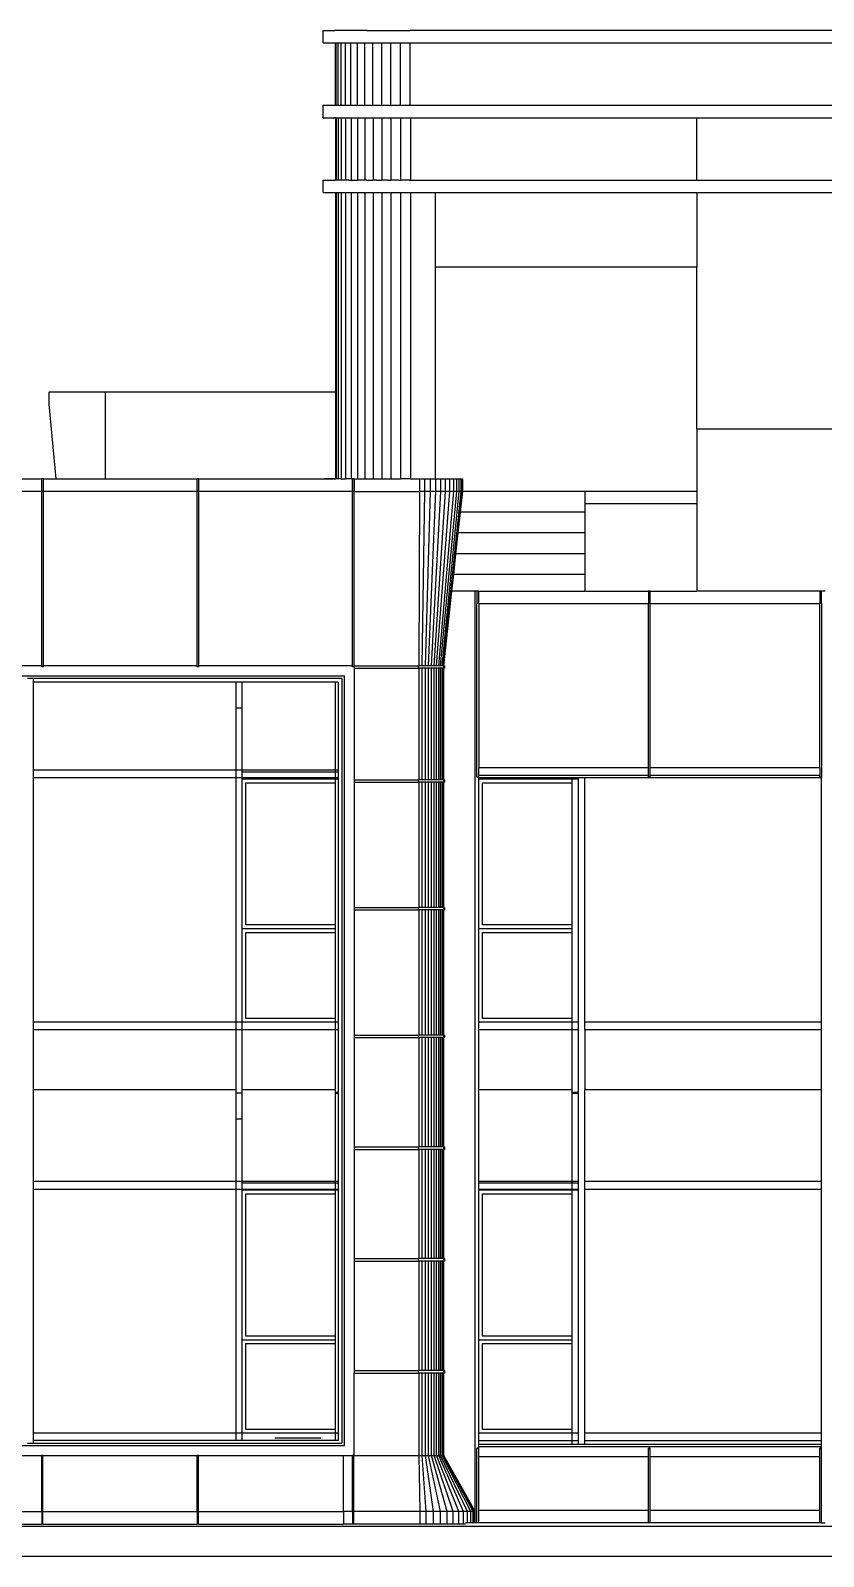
# Model space of a CAD drawing. Extents: x -311 to 61613, y 0 to 58400.
# Drawn here: x 10800 to 17167, y 46150 to 58400 of the extents above; entities that cross this region are included whole.
import ezdxf

# ---------------------------------------------------------------- set-up
doc = ezdxf.new("R2010")
doc.units = 0
doc.header["$LTSCALE"] = 1000
doc.header["$MEASUREMENT"] = 0
doc.layers.add('AD-AREA-OUTL', color=31, linetype='Continuous')

msp = doc.modelspace()

# ---------------------------------------------------------------- linework, layer by layer
at = {"layer": 'AD-AREA-OUTL', "color": 252}
for p, q in [((13150, 58400), (13155, 58400)), ((13150, 58300), (13150, 58400)), ((13155, 58400), (13173, 58400)), ((13173, 58400), (13203, 58400)), ((13203, 58400), (13243, 58400)), ((13294, 58400), (13243, 58400)), ((13355, 58400), (13294, 58400)), ((13424, 58400), (13355, 58400)), ((13500, 58400), (13424, 58400)), ((13500, 58400), (13582, 58400)), ((13582, 58400), (13669, 58400)), ((13669, 58400), (13758, 58400)), ((13758, 58400), (13846, 58400)), ((17600, 58400), (13846, 58400)), ((13150, 58300), (13155, 58300)), ((13155, 58300), (13173, 58300)), ((13173, 58300), (13203, 58300)), ((13203, 58300), (13243, 58300)), ((13243, 58300), (13246, 58300)), ((13246, 58300), (13250, 58300)), ((13246, 58300), (13246, 57800)), ((13250, 58300), (13251, 58300)), ((13250, 58300), (13250, 57800)), ((13251, 58300), (13267, 58300)), ((13251, 58300), (13251, 57800)), ((13267, 58300), (13292, 58300)), ((13267, 58300), (13267, 57800)), ((13292, 58300), (13294, 58300)), ((13292, 58300), (13292, 57800)), ((13294, 58300), (13327, 58300)), ((13327, 58300), (13355, 58300)), ((13327, 58300), (13327, 57800)), ((13355, 58300), (13370, 58300)), ((13370, 58300), (13422, 58300)), ((13370, 58300), (13370, 57800)), ((13422, 58300), (13424, 58300)), ((13422, 58300), (13422, 57800)), ((13424, 58300), (13481, 58300)), ((13481, 58300), (13500, 58300)), ((13481, 58300), (13481, 57800)), ((13500, 58300), (13546, 58300)), ((13546, 58300), (13582, 58300)), ((13546, 58300), (13546, 57800)), ((13582, 58300), (13617, 58300)), ((13617, 58300), (13669, 58300)), ((13617, 58300), (13617, 57800)), ((13669, 58300), (13691, 58300)), ((13691, 58300), (13758, 58300)), ((13691, 58300), (13691, 57800)), ((13758, 58300), (13768, 58300)), ((13768, 58300), (13846, 58300)), ((13768, 58300), (13768, 57800)), ((13846, 58300), (13846, 58300)), ((13846, 58300), (13846, 57800)), ((13846, 58300), (17600, 58300)), ((13150, 57800), (13155, 57800)), ((13150, 57700), (13150, 57800)), ((13150, 57700), (13155, 57700)), ((13155, 57800), (13173, 57800)), ((13155, 57700), (13173, 57700)), ((13173, 57800), (13203, 57800)), ((13173, 57700), (13203, 57700)), ((13203, 57800), (13243, 57800)), ((13203, 57700), (13243, 57700)), ((13243, 57800), (13246, 57800)), ((13250, 57700), (13243, 57700)), ((13246, 57800), (13250, 57800)), ((13251, 57800), (13250, 57800)), ((13250, 57700), (13255, 57700)), ((13250, 57700), (13250, 57200)), ((13251, 57800), (13267, 57800)), ((13255, 57700), (13270, 57700)), ((13255, 57700), (13255, 57200)), ((13267, 57800), (13292, 57800)), ((13270, 57700), (13294, 57700)), ((13270, 57700), (13270, 57200)), ((13292, 57800), (13294, 57800)), ((13294, 57800), (13327, 57800)), ((13294, 57700), (13295, 57700)), ((13295, 57700), (13330, 57700)), ((13295, 57700), (13295, 57200)), ((13327, 57800), (13355, 57800)), ((13330, 57700), (13355, 57700)), ((13330, 57700), (13330, 57200)), ((13355, 57800), (13370, 57800)), ((13355, 57700), (13374, 57700)), ((13370, 57800), (13422, 57800)), ((13374, 57700), (13424, 57700)), ((13374, 57700), (13374, 57200)), ((13422, 57800), (13424, 57800)), ((13424, 57800), (13481, 57800)), ((13424, 57700), (13426, 57700)), ((13426, 57700), (13485, 57700)), ((13426, 57700), (13426, 57200)), ((13481, 57800), (13500, 57800)), ((13485, 57700), (13500, 57700)), ((13485, 57700), (13485, 57200)), ((13500, 57800), (13546, 57800)), ((13500, 57700), (13550, 57700)), ((13546, 57800), (13582, 57800)), ((13550, 57700), (13582, 57700)), ((13550, 57700), (13550, 57200)), ((13582, 57800), (13617, 57800)), ((13582, 57700), (13620, 57700)), ((13617, 57800), (13669, 57800)), ((13620, 57700), (13669, 57700)), ((13620, 57700), (13620, 57200)), ((13669, 57800), (13691, 57800)), ((13669, 57700), (13694, 57700)), ((13691, 57800), (13758, 57800)), ((13694, 57700), (13758, 57700)), ((13694, 57700), (13694, 57200)), ((13758, 57800), (13768, 57800)), ((13758, 57700), (13771, 57700)), ((13768, 57800), (13846, 57800)), ((13771, 57700), (13846, 57700)), ((13771, 57700), (13771, 57200)), ((13846, 57800), (13846, 57800)), ((13846, 57800), (17600, 57800)), ((13846, 57700), (13850, 57700)), ((13850, 57700), (16150, 57700)), ((13850, 57700), (13850, 57200)), ((16150, 57700), (17600, 57700)), ((16150, 57200), (16150, 57700)), ((13150, 57200), (13155, 57200)), ((13150, 57100), (13150, 57200)), ((13150, 57100), (13155, 57100)), ((13155, 57200), (13173, 57200)), ((13155, 57100), (13173, 57100)), ((13173, 57200), (13203, 57200)), ((13173, 57100), (13203, 57100)), ((13203, 57200), (13243, 57200)), ((13203, 57100), (13243, 57100)), ((13243, 57200), (13250, 57200)), ((13243, 57100), (13250, 57100)), ((13255, 57200), (13250, 57200)), ((13250, 57100), (13250, 55500)), ((13250, 57100), (13255, 57100)), ((13270, 57200), (13255, 57200)), ((13255, 57100), (13270, 57100)), ((13255, 57100), (13255, 54800)), ((13294, 57200), (13270, 57200)), ((13270, 57100), (13294, 57100)), ((13270, 57100), (13270, 54800)), ((13294, 57200), (13295, 57200)), ((13294, 57100), (13295, 57100)), ((13330, 57200), (13295, 57200)), ((13295, 57100), (13330, 57100)), ((13295, 57100), (13295, 54800)), ((13355, 57200), (13330, 57200)), ((13330, 57100), (13355, 57100)), ((13330, 57100), (13330, 54800)), ((13355, 57200), (13374, 57200)), ((13355, 57100), (13374, 57100)), ((13374, 57200), (13424, 57200)), ((13374, 57100), (13424, 57100)), ((13374, 57100), (13374, 54800)), ((13424, 57200), (13426, 57200)), ((13424, 57100), (13426, 57100)), ((13485, 57200), (13426, 57200)), ((13426, 57100), (13485, 57100)), ((13426, 57100), (13426, 54800)), ((13500, 57200), (13485, 57200)), ((13485, 57100), (13500, 57100)), ((13485, 57100), (13485, 54800)), ((13500, 57200), (13550, 57200)), ((13500, 57100), (13550, 57100)), ((13582, 57200), (13550, 57200)), ((13550, 57100), (13582, 57100)), ((13550, 57100), (13550, 54800)), ((13582, 57200), (13620, 57200)), ((13582, 57100), (13620, 57100)), ((13669, 57200), (13620, 57200)), ((13620, 57100), (13669, 57100)), ((13620, 57100), (13620, 54800)), ((13669, 57200), (13694, 57200)), ((13669, 57100), (13694, 57100)), ((13758, 57200), (13694, 57200)), ((13694, 57100), (13758, 57100)), ((13694, 57100), (13694, 54800)), ((13758, 57200), (13771, 57200)), ((13758, 57100), (13771, 57100)), ((13846, 57200), (13771, 57200)), ((13771, 57100), (13846, 57100)), ((13771, 57100), (13771, 54800)), ((13846, 57200), (13850, 57200)), ((13846, 57100), (13850, 57100)), ((13850, 57200), (16150, 57200)), ((13850, 57100), (14050, 57100)), ((13850, 57100), (13850, 54800)), ((14050, 57100), (16150, 57100)), ((14050, 57100), (14050, 56500)), ((16150, 57200), (17600, 57200)), ((16150, 57100), (17600, 57100)), ((16150, 57100), (16150, 56500)), ((14050, 56500), (14050, 54800)), ((16150, 56500), (14050, 56500)), ((16150, 55200), (16150, 56500)), ((10950, 55500), (11400, 55500)), ((10950, 55400), (10950, 55500)), ((11400, 55500), (13250, 55500)), ((11400, 55500), (11400, 54800)), ((13250, 55500), (13250, 54800)), ((11006, 54800), (10950, 55400)), ((16150, 55200), (16150, 54700)), ((17600, 55200), (16150, 55200)), ((9658, 54800), (10891, 54800)), ((10891, 54700), (10891, 54800)), ((10905, 54800), (10891, 54800)), ((10905, 54700), (10905, 54800)), ((10905, 54800), (11006, 54800)), ((10905, 54700), (10905, 54800)), ((11006, 54800), (11400, 54800)), ((11400, 54800), (12138, 54800)), ((12138, 54700), (12138, 54800)), ((12152, 54800), (12138, 54800)), ((12152, 54700), (12152, 54800)), ((12152, 54800), (13160, 54800)), ((12152, 54700), (12152, 54800)), ((13160, 54800), (13250, 54800)), ((13250, 54800), (13160, 54800)), ((13255, 54800), (13250, 54800)), ((13250, 54800), (13250, 54800)), ((13270, 54800), (13255, 54800)), ((13295, 54800), (13270, 54800)), ((13295, 54800), (13330, 54800)), ((13374, 54800), (13330, 54800)), ((13370, 54800), (13370, 54800)), ((13385, 54800), (13374, 54800)), ((13385, 54700), (13385, 54800)), ((13400, 54800), (13385, 54800)), ((13400, 54700), (13400, 54800)), ((13400, 54800), (13426, 54800)), ((13400, 54800), (13400, 54700)), ((13432, 54800), (13426, 54800)), ((13432, 54800), (13485, 54800)), ((13432, 54800), (13432, 54800)), ((13485, 54800), (13550, 54800)), ((13550, 54800), (13620, 54800)), ((13620, 54800), (13694, 54800)), ((13694, 54800), (13771, 54800)), ((13850, 54800), (13771, 54800)), ((13840, 54800), (13839, 54800)), ((13850, 54800), (13925, 54800)), ((13925, 54700), (13925, 54800)), ((13925, 54800), (13965, 54800)), ((13965, 54700), (13965, 54800)), ((13965, 54800), (14011, 54800)), ((14011, 54800), (14050, 54800)), ((14011, 54700), (14011, 54800)), ((14050, 54800), (14054, 54800)), ((14054, 54700), (14054, 54800)), ((14054, 54800), (14095, 54800)), ((14095, 54700), (14095, 54800)), ((14095, 54800), (14133, 54800)), ((14133, 54700), (14133, 54800)), ((14133, 54800), (14168, 54800)), ((14168, 54700), (14168, 54800)), ((14168, 54800), (14198, 54800)), ((14198, 54700), (14198, 54800)), ((14198, 54800), (14223, 54800)), ((14223, 54700), (14223, 54800)), ((14223, 54800), (14243, 54800)), ((14243, 54800), (14258, 54800)), ((14243, 54700), (14243, 54800)), ((14258, 54800), (14267, 54800)), ((14258, 54700), (14258, 54800)), ((14267, 54700), (14267, 54800)), ((14267, 54800), (14270, 54800)), ((14270, 54700), (14270, 54800)), ((10891, 54700), (9658, 54700)), ((10891, 54700), (10891, 54700)), ((10891, 53300), (10891, 54700)), ((10905, 54700), (10891, 54700)), ((10905, 53300), (10905, 54700)), ((10905, 53300), (10905, 54700)), ((10905, 54700), (10905, 54700)), ((12138, 54700), (10905, 54700)), ((12138, 54700), (12138, 54700)), ((12138, 53300), (12138, 54700)), ((12152, 54700), (12138, 54700)), ((12152, 53300), (12152, 54700)), ((12152, 53300), (12152, 54700)), ((12152, 54700), (12152, 54700)), ((13385, 54700), (12152, 54700)), ((13385, 54700), (13385, 54700)), ((13385, 53300), (13385, 54700)), ((13400, 54700), (13385, 54700)), ((13400, 53300), (13400, 54700)), ((13400, 53300), (13400, 54700)), ((13400, 54700), (13400, 54700)), ((13400, 54700), (13925, 54700)), ((13920, 53300), (13925, 54700)), ((13965, 54700), (13925, 54700)), ((13946, 53300), (13965, 54700)), ((14011, 54700), (13965, 54700)), ((13971, 53300), (14011, 54700)), ((13996, 53300), (14054, 54700)), ((14054, 54700), (14011, 54700)), ((14020, 53300), (14095, 54700)), ((14042, 53300), (14133, 54700)), ((14095, 54700), (14054, 54700)), ((14061, 53300), (14168, 54700)), ((14078, 53300), (14198, 54700)), ((14093, 53300), (14223, 54700)), ((14133, 54700), (14095, 54700)), ((14104, 53300), (14243, 54700)), ((14113, 53300), (14258, 54700)), ((14118, 53300), (14267, 54700)), ((14168, 54700), (14133, 54700)), ((14198, 54700), (14168, 54700)), ((14223, 54700), (14198, 54700)), ((14243, 54700), (14223, 54700)), ((14258, 54700), (14243, 54700)), ((14252, 54534), (14270, 54700)), ((14267, 54700), (14258, 54700)), ((14270, 54700), (14267, 54700)), ((15250, 54700), (14270, 54700)), ((15250, 54700), (15250, 54600)), ((16150, 54700), (15250, 54700)), ((16150, 54700), (16150, 54600)), ((14234, 54367), (14252, 54534)), ((15250, 54534), (14252, 54534)), ((15250, 54600), (15250, 54534)), ((16150, 54600), (15250, 54600)), ((15250, 54534), (15250, 54367)), ((16150, 54600), (16150, 53900)), ((14216, 54200), (14234, 54367)), ((15250, 54367), (14234, 54367)), ((15250, 54367), (15250, 54200)), ((14198, 54033), (14216, 54200)), ((15250, 54200), (14216, 54200)), ((15250, 54200), (15250, 54033)), ((14184, 53900), (14198, 54033)), ((15250, 54033), (14198, 54033)), ((15250, 54033), (15250, 53900)), ((14120, 53300), (14184, 53900)), ((14370, 53900), (14184, 53900)), ((14370, 46510), (14370, 53900)), ((14385, 53900), (14370, 53900)), ((14385, 53900), (14385, 53800)), ((14400, 53900), (14385, 53900)), ((14400, 53800), (14400, 53900)), ((14400, 53900), (15250, 53900)), ((15250, 53900), (15761, 53900)), ((15761, 53900), (15761, 53800)), ((15776, 53900), (15761, 53900)), ((15776, 53800), (15776, 53900)), ((15776, 53900), (16150, 53900)), ((17137, 53900), (16150, 53900)), ((17137, 53900), (17137, 53800)), ((17152, 53900), (17137, 53900)), ((17182, 53900), (17152, 53900)), ((17152, 53800), (17152, 53900)), ((14385, 52405), (14385, 53800)), ((14400, 53800), (14385, 53800)), ((14400, 53800), (14400, 52480)), ((14400, 53800), (14400, 53800)), ((14400, 53800), (15761, 53800)), ((15761, 52480), (15761, 53800)), ((15761, 53800), (15761, 53800)), ((15776, 53800), (15761, 53800)), ((15776, 52480), (15776, 53800)), ((15776, 53800), (15776, 53800)), ((15776, 53800), (17137, 53800)), ((17137, 53800), (17137, 53800)), ((17137, 52480), (17137, 53800)), ((17152, 53800), (17137, 53800)), ((17152, 53800), (17152, 52405)), ((10891, 53300), (9658, 53300)), ((10891, 53292), (10891, 53300)), ((10905, 53292), (10891, 53292)), ((10905, 53292), (10905, 53300)), ((12138, 53300), (10905, 53300)), ((12138, 53292), (12138, 53300)), ((12152, 53292), (12138, 53292)), ((12152, 53292), (12152, 53300)), ((13385, 53300), (12152, 53300)), ((13385, 53292), (13385, 53300)), ((13400, 53292), (13385, 53292)), ((13400, 53292), (13400, 53300)), ((13400, 53300), (13915, 53300)), ((13400, 53292), (13400, 53280)), ((13920, 53300), (13915, 53300)), ((13915, 53280), (13915, 53300)), ((13915, 53280), (13915, 53300)), ((13915, 53300), (13915, 53300)), ((13942, 53300), (13920, 53300)), ((13946, 53300), (13942, 53300)), ((13969, 53300), (13946, 53300)), ((13971, 53300), (13969, 53300)), ((13995, 53300), (13971, 53300)), ((13996, 53300), (13995, 53300)), ((14020, 53300), (13996, 53300)), ((14042, 53300), (14020, 53300)), ((14043, 53300), (14042, 53300)), ((14061, 53300), (14043, 53300)), ((14063, 53300), (14061, 53300)), ((14078, 53300), (14063, 53300)), ((14081, 53300), (14078, 53300)), ((14093, 53300), (14081, 53300)), ((14097, 53300), (14093, 53300)), ((14104, 53300), (14097, 53300)), ((14109, 53300), (14104, 53300)), ((14113, 53300), (14109, 53300)), ((14118, 53300), (14113, 53300)), ((14118, 53300), (14118, 53300)), ((14120, 53300), (14118, 53300)), ((14125, 53300), (14120, 53300)), ((14120, 53280), (14120, 53300)), ((14125, 53300), (14125, 53280)), ((4750, 53220), (13320, 53220)), ((10775, 53200), (10825, 53200)), ((10825, 53170), (10825, 53200)), ((10825, 53200), (13300, 53200)), ((12450, 53170), (10825, 53170)), ((10825, 52463), (10825, 53170)), ((12450, 52960), (12450, 53170)), ((12500, 53170), (12450, 53170)), ((13250, 53170), (12500, 53170)), ((12500, 52960), (12500, 53170)), ((13250, 52463), (13250, 53170)), ((13270, 53170), (13250, 53170)), ((13270, 53170), (13270, 52463)), ((13300, 53200), (13300, 47060)), ((13320, 47040), (13320, 53220)), ((13400, 53280), (13400, 52385)), ((13400, 53280), (13915, 53280)), ((13920, 53280), (13915, 53280)), ((13915, 53280), (13915, 53280)), ((13942, 53280), (13920, 53280)), ((13920, 52385), (13920, 53280)), ((13946, 53280), (13942, 53280)), ((13969, 53280), (13946, 53280)), ((13946, 52385), (13946, 53280)), ((13971, 53280), (13969, 53280)), ((13995, 53280), (13971, 53280)), ((13971, 52385), (13971, 53280)), ((13996, 53280), (13995, 53280)), ((14020, 53280), (13996, 53280)), ((13996, 52385), (13996, 53280)), ((14042, 53280), (14020, 53280)), ((14020, 52385), (14020, 53280)), ((14043, 53280), (14042, 53280)), ((14042, 52385), (14042, 53280)), ((14061, 53280), (14043, 53280)), ((14063, 53280), (14061, 53280)), ((14061, 52385), (14061, 53280)), ((14078, 53280), (14063, 53280)), ((14081, 53280), (14078, 53280)), ((14078, 52385), (14078, 53280)), ((14093, 53280), (14081, 53280)), ((14097, 53280), (14093, 53280)), ((14093, 52385), (14093, 53280)), ((14104, 53280), (14097, 53280)), ((14109, 53280), (14104, 53280)), ((14104, 52385), (14104, 53280)), ((14113, 53280), (14109, 53280)), ((14116, 53280), (14113, 53280)), ((14113, 53200), (14113, 53280)), ((14113, 52463), (14113, 53200)), ((14113, 53200), (14116, 53200)), ((14116, 53200), (14116, 53280)), ((14118, 53280), (14116, 53280)), ((14116, 52463), (14116, 53200)), ((14120, 53280), (14118, 53280)), ((14125, 53280), (14120, 53280)), ((14120, 52385), (14120, 53280)), ((12450, 52463), (12450, 52960)), ((12500, 52960), (12450, 52960)), ((12500, 52463), (12500, 52960)), ((10825, 52403), (10825, 52463)), ((12450, 52463), (10825, 52463)), ((12450, 52403), (12450, 52463)), ((12500, 52463), (12450, 52463)), ((12500, 52450), (12500, 52463)), ((13250, 52463), (12500, 52463)), ((12500, 52450), (13250, 52450)), ((12500, 52403), (12500, 52450)), ((13250, 52450), (13250, 52463)), ((13270, 52463), (13250, 52463)), ((13250, 52403), (13250, 52450)), ((13250, 52450), (13270, 52450)), ((13270, 52463), (13270, 52450)), ((13270, 52450), (13270, 52403)), ((14113, 52403), (14113, 52463)), ((14116, 52463), (14113, 52463)), ((14116, 52403), (14116, 52463)), ((14400, 52420), (14400, 52480)), ((15761, 52480), (14400, 52480)), ((15761, 52420), (15761, 52480)), ((15776, 52420), (15776, 52480)), ((17137, 52480), (15776, 52480)), ((17137, 52480), (17137, 52420)), ((10825, 50440), (10825, 52403)), ((10825, 52403), (12450, 52403)), ((12450, 50440), (12450, 52403)), ((12450, 52403), (12500, 52403)), ((12500, 52403), (13250, 52403)), ((12500, 52390), (12500, 52403)), ((12500, 51190), (12500, 52390)), ((13250, 52390), (12500, 52390)), ((12530, 52360), (13250, 52360)), ((12530, 51220), (12530, 52360)), ((13250, 52390), (13250, 52403)), ((13250, 52403), (13270, 52403)), ((13250, 52360), (13250, 52390)), ((13270, 52390), (13250, 52390)), ((13250, 51220), (13250, 52360)), ((13270, 52403), (13270, 52390)), ((13270, 52390), (13270, 50440)), ((13400, 52385), (13915, 52385)), ((13400, 52385), (13400, 52365)), ((13400, 52365), (13400, 51360)), ((13400, 52365), (13915, 52365)), ((13920, 52385), (13915, 52385)), ((13915, 52365), (13915, 52385)), ((13915, 52385), (13915, 52385)), ((13915, 52365), (13915, 52385)), ((13920, 52365), (13915, 52365)), ((13915, 52365), (13915, 52365)), ((13942, 52385), (13920, 52385)), ((13942, 52365), (13920, 52365)), ((13920, 51360), (13920, 52365)), ((13946, 52385), (13942, 52385)), ((13946, 52365), (13942, 52365)), ((13969, 52385), (13946, 52385)), ((13969, 52365), (13946, 52365)), ((13946, 51360), (13946, 52365)), ((13971, 52385), (13969, 52385)), ((13971, 52365), (13969, 52365)), ((13995, 52385), (13971, 52385)), ((13995, 52365), (13971, 52365)), ((13971, 51360), (13971, 52365)), ((13996, 52385), (13995, 52385)), ((13996, 52365), (13995, 52365)), ((14020, 52385), (13996, 52385)), ((14020, 52365), (13996, 52365)), ((13996, 51360), (13996, 52365)), ((14042, 52385), (14020, 52385)), ((14042, 52365), (14020, 52365)), ((14020, 51360), (14020, 52365)), ((14043, 52385), (14042, 52385)), ((14043, 52365), (14042, 52365)), ((14042, 51360), (14042, 52365)), ((14061, 52385), (14043, 52385)), ((14061, 52365), (14043, 52365)), ((14063, 52385), (14061, 52385)), ((14063, 52365), (14061, 52365)), ((14061, 51360), (14061, 52365)), ((14078, 52385), (14063, 52385)), ((14078, 52365), (14063, 52365)), ((14081, 52385), (14078, 52385)), ((14081, 52365), (14078, 52365)), ((14078, 51360), (14078, 52365)), ((14093, 52385), (14081, 52385)), ((14093, 52365), (14081, 52365)), ((14097, 52385), (14093, 52385)), ((14097, 52365), (14093, 52365)), ((14093, 51360), (14093, 52365)), ((14104, 52385), (14097, 52385)), ((14104, 52365), (14097, 52365)), ((14109, 52385), (14104, 52385)), ((14109, 52365), (14104, 52365)), ((14104, 51360), (14104, 52365)), ((14113, 52385), (14109, 52385)), ((14113, 52365), (14109, 52365)), ((14113, 52385), (14113, 52403)), ((14113, 52403), (14116, 52403)), ((14116, 52385), (14113, 52385)), ((14116, 52365), (14113, 52365)), ((14113, 51360), (14113, 52365)), ((14116, 52385), (14116, 52403)), ((14118, 52385), (14116, 52385)), ((14118, 52365), (14116, 52365)), ((14116, 51360), (14116, 52365)), ((14120, 52385), (14118, 52385)), ((14120, 52365), (14118, 52365)), ((14125, 52385), (14120, 52385)), ((14120, 52365), (14120, 52385)), ((14125, 52365), (14120, 52365)), ((14120, 51360), (14120, 52365)), ((14125, 52385), (14125, 52365)), ((14400, 52405), (14385, 52405)), ((14400, 52405), (14400, 52420)), ((15761, 52420), (14400, 52420)), ((14400, 52400), (14400, 52405)), ((14400, 52390), (14400, 52400)), ((15150, 52400), (14400, 52400)), ((14400, 51190), (14400, 52390)), ((15150, 52390), (14400, 52390)), ((14430, 52360), (15150, 52360)), ((14430, 51220), (14430, 52360)), ((15150, 52390), (15150, 52400)), ((15200, 52400), (15150, 52400)), ((15150, 52360), (15150, 52390)), ((15200, 52390), (15150, 52390)), ((15150, 51220), (15150, 52360)), ((15200, 52390), (15200, 52400)), ((15250, 52400), (15200, 52400)), ((15200, 50440), (15200, 52390)), ((17152, 52400), (15250, 52400)), ((15250, 50440), (15250, 52400)), ((15761, 52405), (15761, 52420)), ((15776, 52405), (15761, 52405)), ((15776, 52405), (15776, 52420)), ((17137, 52420), (15776, 52420)), ((17137, 52405), (17137, 52420)), ((17152, 52405), (17137, 52405)), ((17152, 52405), (17152, 52400)), ((17152, 50440), (17152, 52400)), ((13400, 51360), (13915, 51360)), ((13400, 51360), (13400, 51341)), ((13400, 51341), (13400, 50335)), ((13400, 51341), (13915, 51341)), ((13920, 51360), (13915, 51360)), ((13915, 51341), (13915, 51360)), ((13915, 51360), (13915, 51360)), ((13915, 51341), (13915, 51360)), ((13920, 51341), (13915, 51341)), ((13915, 51341), (13915, 51341)), ((13942, 51360), (13920, 51360)), ((13942, 51341), (13920, 51341)), ((13920, 50335), (13920, 51341)), ((13946, 51360), (13942, 51360)), ((13946, 51341), (13942, 51341)), ((13969, 51360), (13946, 51360)), ((13969, 51341), (13946, 51341)), ((13946, 50335), (13946, 51341)), ((13971, 51360), (13969, 51360)), ((13971, 51341), (13969, 51341)), ((13995, 51360), (13971, 51360)), ((13995, 51341), (13971, 51341)), ((13971, 50335), (13971, 51341)), ((13996, 51360), (13995, 51360)), ((13996, 51341), (13995, 51341)), ((14020, 51360), (13996, 51360)), ((14020, 51341), (13996, 51341)), ((13996, 50335), (13996, 51341)), ((14042, 51360), (14020, 51360)), ((14042, 51341), (14020, 51341)), ((14020, 50335), (14020, 51341)), ((14043, 51360), (14042, 51360)), ((14043, 51341), (14042, 51341)), ((14042, 50335), (14042, 51341)), ((14061, 51360), (14043, 51360)), ((14061, 51341), (14043, 51341)), ((14063, 51360), (14061, 51360)), ((14063, 51341), (14061, 51341)), ((14061, 50335), (14061, 51341)), ((14078, 51360), (14063, 51360)), ((14078, 51341), (14063, 51341)), ((14081, 51360), (14078, 51360)), ((14081, 51341), (14078, 51341)), ((14078, 50335), (14078, 51341)), ((14093, 51360), (14081, 51360)), ((14093, 51341), (14081, 51341)), ((14097, 51360), (14093, 51360)), ((14097, 51341), (14093, 51341)), ((14093, 50335), (14093, 51341)), ((14104, 51360), (14097, 51360)), ((14104, 51341), (14097, 51341)), ((14109, 51360), (14104, 51360)), ((14109, 51341), (14104, 51341)), ((14104, 50335), (14104, 51341)), ((14113, 51360), (14109, 51360)), ((14113, 51341), (14109, 51341)), ((14116, 51360), (14113, 51360)), ((14116, 51341), (14113, 51341)), ((14113, 50440), (14113, 51341)), ((14118, 51360), (14116, 51360)), ((14116, 50440), (14116, 51341)), ((14118, 51341), (14116, 51341)), ((14120, 51360), (14118, 51360)), ((14120, 51341), (14118, 51341)), ((14125, 51360), (14120, 51360)), ((14120, 51341), (14120, 51360)), ((14125, 51341), (14120, 51341)), ((14120, 50335), (14120, 51341)), ((14125, 51360), (14125, 51341)), ((13250, 51220), (12530, 51220)), ((13250, 51190), (13250, 51220)), ((15150, 51220), (14430, 51220)), ((15150, 51190), (15150, 51220)), ((12500, 50440), (12500, 51190)), ((12500, 51190), (13250, 51190)), ((12530, 51160), (13250, 51160)), ((12530, 50470), (12530, 51160)), ((13250, 51160), (13250, 51190)), ((13250, 50470), (13250, 51160)), ((14400, 50440), (14400, 51190)), ((14400, 51190), (15150, 51190)), ((14430, 51160), (15150, 51160)), ((14430, 50470), (14430, 51160)), ((15150, 51160), (15150, 51190)), ((15150, 50470), (15150, 51160)), ((13250, 50470), (12530, 50470)), ((13250, 50440), (13250, 50470)), ((15150, 50470), (14430, 50470)), ((15150, 50440), (15150, 50470)), ((10825, 50380), (10825, 50440)), ((12450, 50440), (10825, 50440)), ((10825, 49900), (10825, 50380)), ((10825, 50380), (12450, 50380)), ((12500, 50440), (12450, 50440)), ((12450, 50380), (12450, 50440)), ((12450, 49900), (12450, 50380)), ((12450, 50380), (12500, 50380)), ((12500, 50380), (12500, 50440)), ((13250, 50440), (12500, 50440)), ((12500, 49900), (12500, 50380)), ((12500, 50380), (13250, 50380)), ((13250, 50380), (13250, 50440)), ((13270, 50440), (13250, 50440)), ((13250, 49900), (13250, 50380)), ((13250, 50380), (13270, 50380)), ((13270, 50440), (13270, 50380)), ((13270, 50380), (13270, 49877)), ((14113, 50380), (14113, 50440)), ((14116, 50440), (14113, 50440)), ((14113, 50335), (14113, 50380)), ((14113, 50380), (14116, 50380)), ((14116, 50380), (14116, 50440)), ((14116, 50335), (14116, 50380)), ((14400, 50380), (14400, 50440)), ((15150, 50440), (14400, 50440)), ((14400, 49900), (14400, 50380)), ((14400, 50380), (15150, 50380)), ((15150, 50380), (15150, 50440)), ((15200, 50440), (15150, 50440)), ((15150, 49900), (15150, 50380)), ((15150, 50380), (15200, 50380)), ((15200, 50380), (15200, 50440)), ((15200, 49877), (15200, 50380)), ((15250, 50380), (15250, 50440)), ((17152, 50440), (15250, 50440)), ((15250, 50380), (15250, 49900)), ((15250, 50380), (17152, 50380)), ((17152, 50380), (17152, 50440)), ((17152, 49900), (17152, 50380)), ((13400, 50335), (13915, 50335)), ((13400, 50335), (13400, 50315)), ((13400, 50315), (13400, 49438)), ((13400, 50315), (13915, 50315)), ((13920, 50335), (13915, 50335)), ((13915, 50315), (13915, 50335)), ((13915, 50335), (13915, 50335)), ((13915, 50315), (13915, 50335)), ((13920, 50315), (13915, 50315)), ((13915, 50315), (13915, 50315)), ((13942, 50335), (13920, 50335)), ((13942, 50315), (13920, 50315)), ((13920, 49438), (13920, 50315)), ((13946, 50335), (13942, 50335)), ((13946, 50315), (13942, 50315)), ((13969, 50335), (13946, 50335)), ((13969, 50315), (13946, 50315)), ((13946, 49438), (13946, 50315)), ((13971, 50335), (13969, 50335)), ((13971, 50315), (13969, 50315)), ((13995, 50335), (13971, 50335)), ((13995, 50315), (13971, 50315)), ((13971, 49438), (13971, 50315)), ((13996, 50335), (13995, 50335)), ((13996, 50315), (13995, 50315)), ((14020, 50335), (13996, 50335)), ((14020, 50315), (13996, 50315)), ((13996, 49438), (13996, 50315)), ((14042, 50335), (14020, 50335)), ((14042, 50315), (14020, 50315)), ((14020, 49438), (14020, 50315)), ((14043, 50335), (14042, 50335)), ((14043, 50315), (14042, 50315)), ((14042, 49438), (14042, 50315)), ((14061, 50335), (14043, 50335)), ((14061, 50315), (14043, 50315)), ((14063, 50335), (14061, 50335)), ((14063, 50315), (14061, 50315)), ((14061, 49438), (14061, 50315)), ((14078, 50335), (14063, 50335)), ((14078, 50315), (14063, 50315)), ((14081, 50335), (14078, 50335)), ((14081, 50315), (14078, 50315)), ((14078, 49438), (14078, 50315)), ((14093, 50335), (14081, 50335)), ((14093, 50315), (14081, 50315)), ((14097, 50335), (14093, 50335)), ((14097, 50315), (14093, 50315)), ((14093, 49438), (14093, 50315)), ((14104, 50335), (14097, 50335)), ((14104, 50315), (14097, 50315)), ((14109, 50335), (14104, 50335)), ((14109, 50315), (14104, 50315)), ((14104, 49438), (14104, 50315)), ((14113, 50335), (14109, 50335)), ((14113, 50315), (14109, 50315)), ((14116, 50335), (14113, 50335)), ((14116, 50315), (14113, 50315)), ((14113, 49900), (14113, 50315)), ((14118, 50335), (14116, 50335)), ((14118, 50315), (14116, 50315)), ((14116, 49900), (14116, 50315)), ((14120, 50335), (14118, 50335)), ((14120, 50315), (14118, 50315)), ((14125, 50335), (14120, 50335)), ((14120, 50315), (14120, 50335)), ((14125, 50315), (14120, 50315)), ((14120, 49438), (14120, 50315)), ((14125, 50335), (14125, 50315)), ((10825, 49160), (10825, 49900)), ((10825, 49900), (12450, 49900)), ((12450, 49870), (12450, 49900)), ((12450, 49660), (12450, 49870)), ((12500, 49870), (12450, 49870)), ((12500, 49870), (12500, 49900)), ((12500, 49900), (13250, 49900)), ((12500, 49660), (12500, 49870)), ((13250, 49877), (13250, 49900)), ((13250, 49870), (13250, 49877)), ((13250, 49877), (13270, 49877)), ((13250, 49160), (13250, 49870)), ((13250, 49870), (13270, 49870)), ((13270, 49877), (13270, 49870)), ((13270, 49870), (13270, 49160)), ((14113, 49438), (14113, 49900)), ((14113, 49900), (14116, 49900)), ((14116, 49438), (14116, 49900)), ((14400, 49160), (14400, 49900)), ((14400, 49900), (15150, 49900)), ((15150, 49877), (15150, 49900)), ((15150, 49870), (15150, 49877)), ((15150, 49877), (15200, 49877)), ((15150, 49160), (15150, 49870)), ((15150, 49870), (15200, 49870)), ((15200, 49870), (15200, 49877)), ((15200, 49160), (15200, 49870)), ((15250, 49160), (15250, 49900)), ((15250, 49900), (17152, 49900)), ((17152, 49160), (17152, 49900)), ((12450, 49160), (12450, 49660)), ((12500, 49660), (12450, 49660)), ((12500, 49160), (12500, 49660)), ((13400, 49438), (13915, 49438)), ((13400, 49438), (13400, 49418)), ((13400, 49418), (13400, 48541)), ((13400, 49418), (13915, 49418)), ((13920, 49438), (13915, 49438)), ((13915, 49418), (13915, 49438)), ((13915, 49438), (13915, 49438)), ((13915, 49418), (13915, 49438)), ((13920, 49418), (13915, 49418)), ((13915, 49418), (13915, 49418)), ((13942, 49438), (13920, 49438)), ((13942, 49418), (13920, 49418)), ((13920, 48541), (13920, 49418)), ((13946, 49438), (13942, 49438)), ((13946, 49418), (13942, 49418)), ((13969, 49438), (13946, 49438)), ((13969, 49418), (13946, 49418)), ((13946, 48541), (13946, 49418)), ((13971, 49438), (13969, 49438)), ((13971, 49418), (13969, 49418)), ((13995, 49438), (13971, 49438)), ((13995, 49418), (13971, 49418)), ((13971, 48541), (13971, 49418)), ((13996, 49438), (13995, 49438)), ((13996, 49418), (13995, 49418)), ((14020, 49438), (13996, 49438)), ((14020, 49418), (13996, 49418)), ((13996, 48541), (13996, 49418)), ((14042, 49438), (14020, 49438)), ((14042, 49418), (14020, 49418)), ((14020, 48541), (14020, 49418)), ((14043, 49438), (14042, 49438)), ((14043, 49418), (14042, 49418)), ((14042, 48541), (14042, 49418)), ((14061, 49438), (14043, 49438)), ((14061, 49418), (14043, 49418)), ((14063, 49438), (14061, 49438)), ((14063, 49418), (14061, 49418)), ((14061, 48541), (14061, 49418)), ((14078, 49438), (14063, 49438)), ((14078, 49418), (14063, 49418)), ((14081, 49438), (14078, 49438)), ((14081, 49418), (14078, 49418)), ((14078, 48541), (14078, 49418)), ((14093, 49438), (14081, 49438)), ((14093, 49418), (14081, 49418)), ((14097, 49438), (14093, 49438)), ((14097, 49418), (14093, 49418)), ((14093, 48541), (14093, 49418)), ((14104, 49438), (14097, 49438)), ((14104, 49418), (14097, 49418)), ((14109, 49438), (14104, 49438)), ((14109, 49418), (14104, 49418)), ((14104, 48541), (14104, 49418)), ((14113, 49438), (14109, 49438)), ((14113, 49418), (14109, 49418)), ((14116, 49438), (14113, 49438)), ((14116, 49418), (14113, 49418)), ((14113, 49160), (14113, 49418)), ((14118, 49438), (14116, 49438)), ((14116, 49160), (14116, 49418)), ((14118, 49418), (14116, 49418)), ((14120, 49438), (14118, 49438)), ((14120, 49418), (14118, 49418)), ((14125, 49438), (14120, 49438)), ((14120, 49418), (14120, 49438)), ((14125, 49418), (14120, 49418)), ((14120, 48541), (14120, 49418)), ((14125, 49438), (14125, 49418)), ((10825, 49100), (10825, 49160)), ((12450, 49160), (10825, 49160)), ((12450, 49100), (12450, 49160)), ((12500, 49160), (12450, 49160)), ((12500, 49150), (12500, 49160)), ((13250, 49160), (12500, 49160)), ((12500, 49150), (13250, 49150)), ((12500, 49100), (12500, 49150)), ((13250, 49150), (13250, 49160)), ((13270, 49160), (13250, 49160)), ((13250, 49100), (13250, 49150)), ((13250, 49150), (13270, 49150)), ((13270, 49160), (13270, 49150)), ((13270, 49150), (13270, 49100)), ((14113, 49100), (14113, 49160)), ((14116, 49160), (14113, 49160)), ((14116, 49100), (14116, 49160)), ((14400, 49150), (14400, 49160)), ((15150, 49160), (14400, 49160)), ((14400, 49100), (14400, 49150)), ((14400, 49150), (15150, 49150)), ((15150, 49150), (15150, 49160)), ((15200, 49160), (15150, 49160)), ((15150, 49100), (15150, 49150)), ((15150, 49150), (15200, 49150)), ((15200, 49150), (15200, 49160)), ((15200, 49100), (15200, 49150)), ((15250, 49100), (15250, 49160)), ((17152, 49160), (15250, 49160)), ((17152, 49100), (17152, 49160)), ((10825, 49100), (12450, 49100)), ((10825, 47140), (10825, 49100)), ((12450, 47140), (12450, 49100)), ((12450, 49100), (12500, 49100)), ((12500, 49100), (13250, 49100)), ((12500, 49090), (12500, 49100)), ((12500, 47890), (12500, 49090)), ((13250, 49090), (12500, 49090)), ((12530, 49060), (13250, 49060)), ((12530, 47920), (12530, 49060)), ((13250, 49090), (13250, 49100)), ((13250, 49100), (13270, 49100)), ((13250, 49060), (13250, 49090)), ((13270, 49090), (13250, 49090)), ((13250, 47920), (13250, 49060)), ((13270, 49100), (13270, 49090)), ((13270, 49090), (13270, 47140)), ((14113, 48541), (14113, 49100)), ((14113, 49100), (14116, 49100)), ((14116, 48541), (14116, 49100)), ((14400, 49090), (14400, 49100)), ((14400, 49100), (15150, 49100)), ((14400, 47890), (14400, 49090)), ((15150, 49090), (14400, 49090)), ((14430, 49060), (15150, 49060)), ((14430, 47920), (14430, 49060)), ((15150, 49090), (15150, 49100)), ((15150, 49100), (15200, 49100)), ((15150, 49060), (15150, 49090)), ((15200, 49090), (15150, 49090)), ((15150, 47920), (15150, 49060)), ((15200, 49090), (15200, 49100)), ((15200, 47140), (15200, 49090)), ((15250, 49100), (17152, 49100)), ((15250, 47140), (15250, 49100)), ((17152, 47140), (17152, 49100)), ((13400, 48541), (13915, 48541)), ((13400, 48541), (13400, 48520)), ((13400, 48520), (13400, 47643)), ((13400, 48520), (13915, 48520)), ((13920, 48541), (13915, 48541)), ((13915, 48520), (13915, 48541)), ((13915, 48541), (13915, 48541)), ((13915, 48520), (13915, 48541)), ((13920, 48520), (13915, 48520)), ((13915, 48520), (13915, 48520)), ((13942, 48541), (13920, 48541)), ((13942, 48520), (13920, 48520)), ((13920, 47643), (13920, 48520)), ((13946, 48541), (13942, 48541)), ((13946, 48520), (13942, 48520)), ((13969, 48541), (13946, 48541)), ((13969, 48520), (13946, 48520)), ((13946, 47643), (13946, 48520)), ((13971, 48541), (13969, 48541)), ((13971, 48520), (13969, 48520)), ((13995, 48541), (13971, 48541)), ((13995, 48520), (13971, 48520)), ((13971, 47643), (13971, 48520)), ((13996, 48541), (13995, 48541)), ((13996, 48520), (13995, 48520)), ((14020, 48541), (13996, 48541)), ((14020, 48520), (13996, 48520)), ((13996, 47643), (13996, 48520)), ((14042, 48541), (14020, 48541)), ((14042, 48520), (14020, 48520)), ((14020, 47643), (14020, 48520)), ((14043, 48541), (14042, 48541)), ((14043, 48520), (14042, 48520)), ((14042, 47643), (14042, 48520)), ((14061, 48541), (14043, 48541)), ((14061, 48520), (14043, 48520)), ((14063, 48541), (14061, 48541)), ((14063, 48520), (14061, 48520)), ((14061, 47643), (14061, 48520)), ((14078, 48541), (14063, 48541)), ((14078, 48520), (14063, 48520)), ((14081, 48541), (14078, 48541)), ((14081, 48520), (14078, 48520)), ((14078, 47643), (14078, 48520)), ((14093, 48541), (14081, 48541)), ((14093, 48520), (14081, 48520)), ((14097, 48541), (14093, 48541)), ((14097, 48520), (14093, 48520)), ((14093, 47643), (14093, 48520)), ((14104, 48541), (14097, 48541)), ((14104, 48520), (14097, 48520)), ((14109, 48541), (14104, 48541)), ((14109, 48520), (14104, 48520)), ((14104, 47643), (14104, 48520)), ((14113, 48541), (14109, 48541)), ((14113, 48520), (14109, 48520)), ((14116, 48541), (14113, 48541)), ((14116, 48520), (14113, 48520)), ((14113, 47643), (14113, 48520)), ((14118, 48541), (14116, 48541)), ((14118, 48520), (14116, 48520)), ((14116, 47643), (14116, 48520)), ((14120, 48541), (14118, 48541)), ((14120, 48520), (14118, 48520)), ((14125, 48541), (14120, 48541)), ((14120, 48520), (14120, 48541)), ((14125, 48520), (14120, 48520)), ((14120, 47643), (14120, 48520)), ((14125, 48541), (14125, 48520)), ((13250, 47920), (12530, 47920)), ((13250, 47890), (13250, 47920)), ((15150, 47920), (14430, 47920)), ((15150, 47890), (15150, 47920)), ((12500, 47140), (12500, 47890)), ((12500, 47890), (13250, 47890)), ((12530, 47860), (13250, 47860)), ((12530, 47170), (12530, 47860)), ((13250, 47860), (13250, 47890)), ((13250, 47170), (13250, 47860)), ((14400, 47140), (14400, 47890)), ((14400, 47890), (15150, 47890)), ((14430, 47860), (15150, 47860)), ((14430, 47170), (14430, 47860)), ((15150, 47860), (15150, 47890)), ((15150, 47170), (15150, 47860)), ((13400, 47643), (13915, 47643)), ((13400, 47643), (13400, 47623)), ((13400, 46960), (13400, 47623)), ((13400, 47623), (13915, 47623)), ((13920, 47643), (13915, 47643)), ((13915, 47623), (13915, 47643)), ((13915, 47643), (13915, 47643)), ((13915, 47623), (13915, 47643)), ((13920, 47623), (13915, 47623)), ((13915, 47623), (13915, 47623)), ((13942, 47643), (13920, 47643)), ((13942, 47623), (13920, 47623)), ((13920, 46960), (13920, 47623)), ((13946, 47643), (13942, 47643)), ((13946, 47623), (13942, 47623)), ((13969, 47643), (13946, 47643)), ((13969, 47623), (13946, 47623)), ((13946, 46960), (13946, 47623)), ((13971, 47643), (13969, 47643)), ((13971, 47623), (13969, 47623)), ((13995, 47643), (13971, 47643)), ((13995, 47623), (13971, 47623)), ((13971, 46960), (13971, 47623)), ((13996, 47643), (13995, 47643)), ((13996, 47623), (13995, 47623)), ((14020, 47643), (13996, 47643)), ((14020, 47623), (13996, 47623)), ((13996, 46960), (13996, 47623)), ((14042, 47643), (14020, 47643)), ((14042, 47623), (14020, 47623)), ((14020, 46960), (14020, 47623)), ((14043, 47643), (14042, 47643)), ((14043, 47623), (14042, 47623)), ((14042, 46960), (14042, 47623)), ((14061, 47643), (14043, 47643)), ((14061, 47623), (14043, 47623)), ((14063, 47643), (14061, 47643)), ((14063, 47623), (14061, 47623)), ((14061, 46960), (14061, 47623)), ((14078, 47643), (14063, 47643)), ((14078, 47623), (14063, 47623)), ((14081, 47643), (14078, 47643)), ((14081, 47623), (14078, 47623)), ((14078, 46960), (14078, 47623)), ((14093, 47643), (14081, 47643)), ((14093, 47623), (14081, 47623)), ((14097, 47643), (14093, 47643)), ((14097, 47623), (14093, 47623)), ((14093, 46960), (14093, 47623)), ((14104, 47643), (14097, 47643)), ((14104, 47623), (14097, 47623)), ((14109, 47643), (14104, 47643)), ((14109, 47623), (14104, 47623)), ((14104, 46960), (14104, 47623)), ((14113, 47643), (14109, 47643)), ((14113, 47623), (14109, 47623)), ((14116, 47643), (14113, 47643)), ((14117, 47623), (14113, 47623)), ((14113, 47140), (14113, 47623)), ((14118, 47643), (14116, 47643)), ((14117, 47140), (14117, 47623)), ((14118, 47623), (14117, 47623)), ((14120, 47643), (14118, 47643)), ((14120, 47623), (14118, 47623)), ((14125, 47643), (14120, 47643)), ((14120, 47623), (14120, 47643)), ((14125, 47623), (14120, 47623)), ((14120, 46960), (14120, 47623)), ((14125, 47643), (14125, 47623)), ((13250, 47170), (12530, 47170)), ((13250, 47140), (13250, 47170)), ((15150, 47170), (14430, 47170)), ((15150, 47140), (15150, 47170)), ((4750, 47040), (13320, 47040)), ((10775, 47060), (10825, 47060)), ((10825, 47080), (10825, 47140)), ((12450, 47140), (10825, 47140)), ((10825, 47060), (10825, 47080)), ((12450, 47080), (10825, 47080)), ((10825, 47060), (13300, 47060)), ((12450, 47080), (12450, 47140)), ((12500, 47140), (12450, 47140)), ((12500, 47080), (12450, 47080)), ((12500, 47080), (12500, 47140)), ((13250, 47140), (12500, 47140)), ((13250, 47080), (12500, 47080)), ((13130, 47099), (12761, 47099)), ((13250, 47080), (13250, 47140)), ((13270, 47140), (13250, 47140)), ((13270, 47080), (13250, 47080)), ((13270, 47140), (13270, 47080)), ((14113, 47080), (14113, 47140)), ((14117, 47140), (14113, 47140)), ((14113, 46960), (14113, 47080)), ((14113, 47080), (14117, 47080)), ((14117, 47080), (14117, 47140)), ((14117, 46960), (14117, 47080)), ((14400, 47080), (14400, 47140)), ((15150, 47140), (14400, 47140)), ((14400, 47080), (15150, 47080)), ((14400, 47050), (14400, 47080)), ((14400, 47030), (14400, 47050)), ((15150, 47050), (14400, 47050)), ((15150, 47080), (15150, 47140)), ((15200, 47140), (15150, 47140)), ((15150, 47050), (15150, 47080)), ((15150, 47080), (15200, 47080)), ((15200, 47050), (15150, 47050)), ((15200, 47080), (15200, 47140)), ((15200, 47050), (15200, 47080)), ((15250, 47050), (15200, 47050)), ((15250, 47080), (15250, 47140)), ((17152, 47140), (15250, 47140)), ((15250, 47080), (17152, 47080)), ((15250, 47050), (15250, 47080)), ((17152, 47050), (15250, 47050)), ((17152, 47080), (17152, 47140)), ((17152, 47050), (17152, 47080)), ((17152, 47030), (17152, 47050)), ((9653, 46960), (10891, 46960)), ((9653, 46960), (10891, 46960)), ((10891, 46964), (10891, 46960)), ((10891, 46964), (10900, 46964)), ((10891, 46510), (10891, 46960)), ((10891, 46960), (10891, 46960)), ((10900, 46960), (10900, 46964)), ((10900, 46960), (10900, 46960)), ((10900, 46510), (10900, 46960)), ((10900, 46960), (12138, 46960)), ((10900, 46960), (12138, 46960)), ((12138, 46964), (12138, 46960)), ((12138, 46964), (12148, 46964)), ((12138, 46510), (12138, 46960)), ((12138, 46960), (12138, 46960)), ((12148, 46960), (12148, 46964)), ((12148, 46960), (12148, 46960)), ((12148, 46510), (12148, 46960)), ((12148, 46960), (12450, 46960)), ((12148, 46960), (12450, 46960)), ((12450, 46960), (12500, 46960)), ((12450, 46960), (12500, 46960)), ((12450, 46960), (12450, 46960)), ((12500, 46960), (13250, 46960)), ((12500, 46960), (12500, 46960)), ((12500, 46960), (13250, 46960)), ((13250, 46960), (13300, 46960)), ((13250, 46960), (13300, 46960)), ((13250, 46960), (13250, 46960)), ((13300, 46960), (13385, 46960)), ((13300, 46960), (13300, 46960)), ((13300, 46960), (13313, 46960)), ((13313, 46510), (13313, 46960)), ((13313, 46960), (13385, 46960)), ((13385, 46964), (13385, 46960)), ((13385, 46964), (13395, 46964)), ((13385, 46510), (13385, 46960)), ((13385, 46960), (13385, 46960)), ((13395, 46960), (13395, 46964)), ((13395, 46960), (13395, 46960)), ((13395, 46510), (13395, 46960)), ((13395, 46960), (13400, 46960)), ((13395, 46960), (13400, 46960)), ((13400, 46960), (13400, 46960)), ((13400, 46960), (13920, 46960)), ((13928, 46510), (13920, 46960)), ((13920, 46960), (13946, 46960)), ((13978, 46510), (13946, 46960)), ((13946, 46960), (13971, 46960)), ((14036, 46510), (13971, 46960)), ((13971, 46960), (13996, 46960)), ((14092, 46510), (13996, 46960)), ((13996, 46960), (14020, 46960)), ((14145, 46510), (14020, 46960)), ((14020, 46960), (14042, 46960)), ((14194, 46510), (14042, 46960)), ((14042, 46960), (14061, 46960)), ((14238, 46510), (14061, 46960)), ((14061, 46960), (14078, 46960)), ((14277, 46510), (14078, 46960)), ((14078, 46960), (14093, 46960)), ((14310, 46510), (14093, 46960)), ((14093, 46960), (14104, 46960)), ((14336, 46510), (14104, 46960)), ((14104, 46960), (14113, 46960)), ((14117, 46960), (14113, 46960)), ((14355, 46510), (14113, 46960)), ((14118, 46960), (14117, 46960)), ((14120, 46960), (14118, 46960)), ((14366, 46510), (14118, 46960)), ((14370, 46510), (14120, 46960)), ((14385, 46420), (14385, 47020)), ((14400, 47020), (14385, 47020)), ((14400, 47020), (14400, 47030)), ((17152, 47030), (14400, 47030)), ((14400, 46950), (14400, 47020)), ((14400, 46520), (14400, 46950)), ((15761, 46950), (14400, 46950)), ((15761, 46950), (15761, 47020)), ((15776, 47020), (15761, 47020)), ((15761, 46520), (15761, 46950)), ((15776, 46950), (15776, 47020)), ((15776, 46520), (15776, 46950)), ((17137, 46950), (15776, 46950)), ((17137, 46950), (17137, 47020)), ((17152, 47020), (17137, 47020)), ((17137, 46520), (17137, 46950)), ((17152, 47020), (17152, 47030)), ((17152, 46420), (17152, 47020)), ((9653, 46510), (10891, 46510)), ((10891, 46505), (10891, 46510)), ((10891, 46505), (10891, 46410)), ((10900, 46505), (10891, 46505)), ((10900, 46505), (10900, 46510)), ((10900, 46510), (12138, 46510)), ((10900, 46410), (10900, 46505)), ((12138, 46505), (12138, 46510)), ((12138, 46505), (12138, 46410)), ((12148, 46505), (12138, 46505)), ((12148, 46505), (12148, 46510)), ((12148, 46510), (13313, 46510)), ((12148, 46410), (12148, 46505)), ((13313, 46510), (13313, 46410)), ((13385, 46510), (13313, 46510)), ((13385, 46505), (13385, 46510)), ((13385, 46505), (13385, 46410)), ((13395, 46505), (13385, 46505)), ((13395, 46505), (13395, 46510)), ((13928, 46510), (13395, 46510)), ((13395, 46410), (13395, 46505)), ((13978, 46510), (13928, 46510)), ((13928, 46410), (13928, 46510)), ((14036, 46510), (13978, 46510)), ((13978, 46410), (13978, 46510)), ((14092, 46510), (14036, 46510)), ((14036, 46410), (14036, 46510)), ((14145, 46510), (14092, 46510)), ((14092, 46410), (14092, 46510)), ((14194, 46510), (14145, 46510)), ((14145, 46410), (14145, 46510)), ((14238, 46510), (14194, 46510)), ((14194, 46410), (14194, 46510)), ((14277, 46510), (14238, 46510)), ((14238, 46410), (14238, 46510)), ((14310, 46510), (14277, 46510)), ((14277, 46410), (14277, 46510)), ((14336, 46510), (14310, 46510)), ((14310, 46420), (14310, 46510)), ((14355, 46510), (14336, 46510)), ((14336, 46420), (14336, 46510)), ((14366, 46510), (14355, 46510)), ((14355, 46420), (14355, 46510)), ((14370, 46510), (14366, 46510)), ((14366, 46420), (14366, 46510)), ((14370, 46420), (14370, 46510)), ((14400, 46420), (14400, 46520)), ((15761, 46520), (14400, 46520)), ((15761, 46420), (15761, 46520)), ((15776, 46420), (15776, 46520)), ((17137, 46520), (15776, 46520)), ((17137, 46420), (17137, 46520)), ((30750, 46390), (4050, 46390)), ((9653, 46410), (10891, 46410)), ((10900, 46410), (10891, 46410)), ((10900, 46410), (12138, 46410)), ((12148, 46410), (12138, 46410)), ((12148, 46410), (13313, 46410)), ((13385, 46410), (13313, 46410)), ((13395, 46410), (13385, 46410)), ((13928, 46410), (13395, 46410)), ((13978, 46410), (13928, 46410)), ((14036, 46410), (13978, 46410)), ((14092, 46410), (14036, 46410)), ((14145, 46410), (14092, 46410)), ((14194, 46410), (14145, 46410)), ((14238, 46410), (14194, 46410)), ((14277, 46410), (14238, 46410)), ((14293, 46410), (14277, 46410)), ((14310, 46420), (14293, 46420)), ((14336, 46420), (14310, 46420)), ((14355, 46420), (14336, 46420)), ((14366, 46420), (14355, 46420)), ((14370, 46420), (14366, 46420)), ((14385, 46420), (14370, 46420)), ((14400, 46420), (14385, 46420)), ((15761, 46420), (14400, 46420)), ((15776, 46420), (15761, 46420)), ((17137, 46420), (15776, 46420)), ((17152, 46420), (17137, 46420)), ((17152, 46420), (17182, 46420)), ((30450, 46150), (4050, 46150))]:
    msp.add_line(p, q, dxfattribs=at)

doc.saveas('drawing.dxf')
